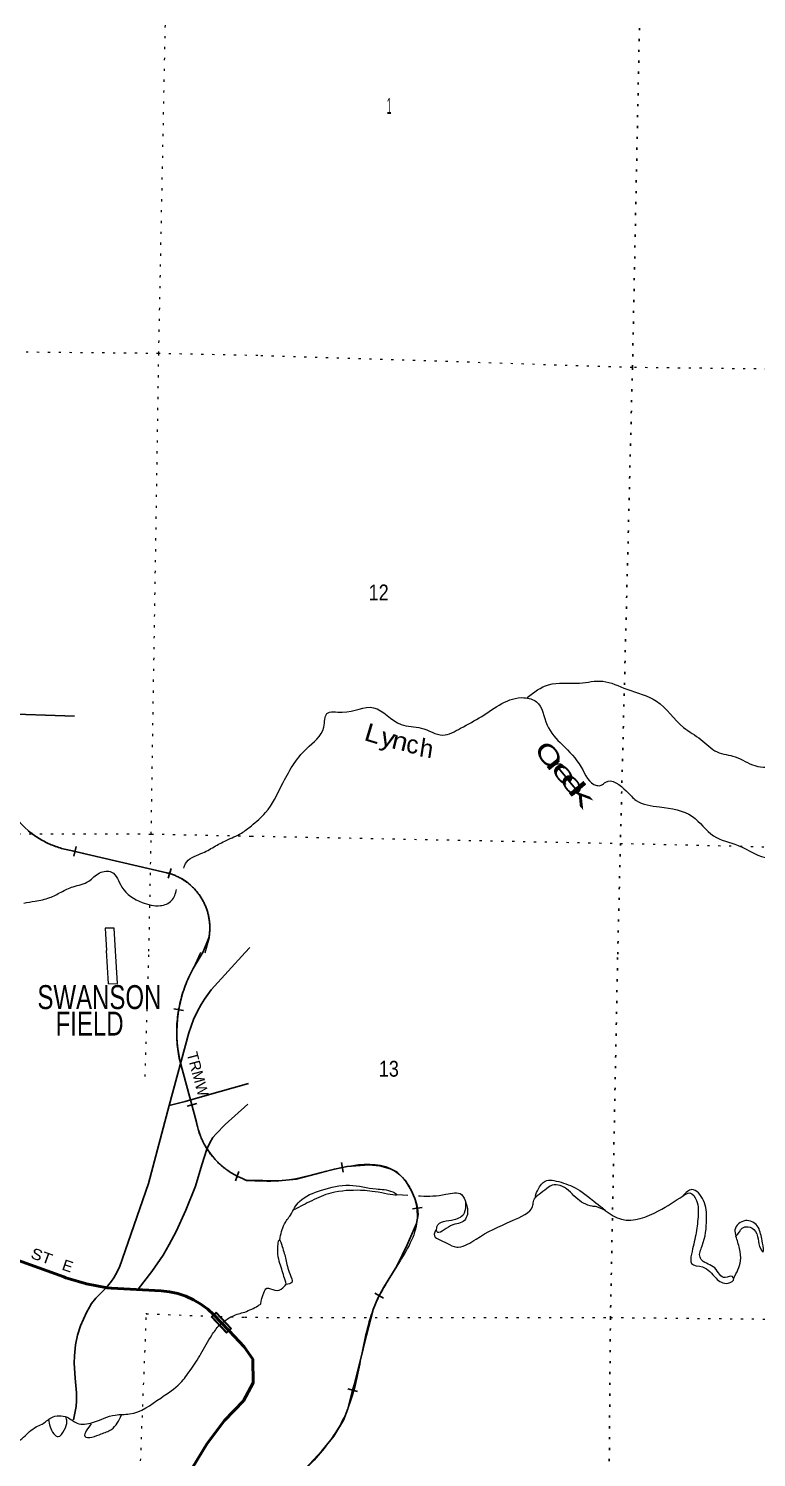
# Model space of a CAD drawing. Header units: feet. Extents: x -518066 to -250644, y -364975 to -177792.
# Drawn here: x -316370 to -308339, y -232508 to -216739 of the extents above; entities that cross this region are included whole.
import ezdxf
from ezdxf.enums import TextEntityAlignment as Align

# ---------------------------------------------------------------- set-up
doc = ezdxf.new("R2010")
doc.units = ezdxf.units.FT
doc.header["$LTSCALE"] = 80
doc.linetypes.add('DOTTED', pattern=[1.5, 0.3, -1.2])
for name, color, linetype, lineweight in [('26', 7, 'Continuous', 40), ('29', 7, 'Continuous', 25), ('34', 7, 'Continuous', 25), ('36', 7, 'Continuous', 13), ('39', 7, 'Continuous', 13), ('41', 7, 'Continuous', 13), ('6', 7, 'DOTTED', 25), ('61', 7, 'Continuous', 13), ('7', 7, 'DOTTED', 13)]:
    doc.layers.add(name, color=color, linetype=linetype, lineweight=lineweight)
doc.layers.add('27', color=7, linetype='Continuous')

msp = doc.modelspace()

# ---------------------------------------------------------------- linework, layer by layer
at = {"layer": '26'}
for p in [(-314328.23, -230929.85), (-313990.67, -231287.34)]:
    msp.add_line(p, (-314156.66, -231111.57), dxfattribs=at)
for points in [[(-314328.23, -230929.85), (-314393.48, -230870.58), (-314468.9, -230814.93), (-314549.72, -230767.46), (-314635.06, -230728.7), (-314723.98, -230699.07), (-314815.52, -230678.9), (-314908.66, -230668.41), (-315456.42, -230641.15), (-315501.79, -230635.51), (-315732.54, -230592.07), (-315932.48, -230532.22), (-315957.65, -230524.69), (-315982.48, -230515.76), (-316534.54, -230317.15), (-316557.31, -230308.96), (-316584.54, -230297.08), (-317533.44, -229882.8), (-317535.91, -229880.65)], [(-313998.86, -231882.85), (-313891.45, -231684.17), (-313895.79, -231422.08), (-313990.67, -231287.34)], [(-314565.87, -232625.16), (-314401.09, -232353.29), (-314208.79, -232100.12), (-313998.86, -231882.85)]]:
    msp.add_lwpolyline(points, dxfattribs=at)
at = {"layer": '29'}
for p, q in [((-316763.1, -224294.62), (-315863.84, -224326.74)), ((-313979.86, -226935.91), (-313930.04, -226880.2)), ((-313944.19, -228380.9), (-314424.66, -228518.29))]:
    msp.add_line(p, q, dxfattribs=at)
for points in [[(-313979.86, -226935.91), (-314353.8, -227346.79), (-314430.16, -227452.09), (-314465.24, -227509.9), (-314506.52, -227582.17), (-314549.86, -227675.08), (-314603.53, -227823.31)], [(-315368.14, -230407.29), (-315047.35, -229483.4), (-314817.96, -228625.38), (-314603.53, -227823.31)], [(-313951.41, -228610.99), (-314201.07, -228833.4), (-314300.13, -228936.64), (-314337.28, -228977.93), (-314370.3, -229035.75), (-314403.32, -229105.95), (-314456.98, -229279.38), (-314527.14, -229514.76), (-314634.46, -229779.05), (-314741.78, -230014.43), (-314820.18, -230158.96), (-314886.24, -230274.58), (-315010.07, -230456.28), (-315162.78, -230650.36)], [(-314424.66, -228518.29), (-314643.75, -228578.4), (-314817.96, -228625.38)], [(-315368.14, -230407.29), (-315410.92, -230492.39), (-315428.46, -230524.4), (-315455.58, -230561.72), (-315513.61, -230635.9)], [(-315513.61, -230635.9), (-315629.68, -230749.46), (-315675.07, -230809.33), (-315697.78, -230848.56), (-315732.87, -230908.44), (-315798.91, -231057.11), (-315829.86, -231158.27), (-315852.57, -231265.65), (-315864.94, -231385.4), (-315869.08, -231465.93), (-315856.69, -231633.17), (-315840.18, -231796.29), (-315841.2, -231885.07), (-315846.37, -231947.02), (-315874.44, -232092.41)]]:
    msp.add_lwpolyline(points, dxfattribs=at)
at = {"layer": '34', "lineweight": 13}
for p, q in [((-315887.5, -225810.94), (-314842.93, -226054.74)), ((-314379, -226773.17), (-314425.26, -226943.84)), ((-314553.64, -227114.21), (-314468.3, -226931.05)), ((-314517.86, -228806.37), (-314701.22, -228127.48))]:
    msp.add_line(p, q, dxfattribs=at)
at = {"layer": '34'}
for p, q in [((-315845.01, -225765.92), (-315870.15, -225873.63)), ((-314797.1, -226009.34), (-314829.17, -226115.2)), ((-314660.06, -227575.09), (-314768.89, -227555.33)), ((-314514.96, -228601.91), (-314621.75, -228630.75)), ((-312919.2, -229251.13), (-312897.3, -229359.55)), ((-314049.61, -229352.31), (-314085.7, -229456.87)), ((-312025.78, -229748.73), (-312135.53, -229762.53)), ((-312453.4, -230750.96), (-312549.51, -230696.2)), ((-312741.28, -231781.07), (-312848.11, -231752.41))]:
    msp.add_line(p, q, dxfattribs=at)
for points in [[(-316088.67, -225758.42), (-316104.86, -225752), (-316120.99, -225745.44), (-316137.08, -225738.44), (-316152.92, -225731.24), (-316168.64, -225723.79), (-316184.37, -225716.02), (-316199.79, -225707.92), (-316215.16, -225699.7), (-316230.33, -225691.09), (-316245.5, -225682.25), (-316260.32, -225673.19), (-316275.04, -225663.78), (-316289.63, -225654.2), (-316304.09, -225644.37), (-316318.24, -225634.21), (-316332.36, -225623.84), (-316346.24, -225613.25), (-316359.92, -225602.38), (-316373.33, -225591.32)], [(-314442.88, -226929.53), (-314380.07, -226772.94), (-314378.51, -226763.78), (-314376.87, -226753.01), (-314375.36, -226742.14), (-314374.09, -226731.28), (-314373.02, -226720.43), (-314372.11, -226709.46), (-314371.42, -226698.58), (-314370.85, -226687.67), (-314370.53, -226676.7), (-314370.43, -226665.8), (-314370.49, -226654.86), (-314370.7, -226643.94), (-314371.15, -226632.97), (-314371.75, -226622.08), (-314372.6, -226611.13), (-314373.6, -226600.27), (-314374.78, -226589.37), (-314376.17, -226578.55), (-314377.76, -226567.73), (-314379.5, -226556.94), (-314381.49, -226546.16), (-314383.6, -226535.41), (-314385.94, -226524.73), (-314388.41, -226514.08), (-314391.16, -226503.5), (-314394.04, -226492.93), (-314397.09, -226482.46), (-314400.32, -226472.01), (-314403.77, -226461.63), (-314407.41, -226451.27), (-314411.14, -226441.01), (-314415.16, -226430.82), (-314419.32, -226420.7), (-314423.62, -226410.63), (-314428.08, -226400.71), (-314432.82, -226390.77), (-314437.63, -226380.96), (-314442.68, -226371.27), (-314447.8, -226361.63), (-314453.2, -226352.05), (-314458.7, -226342.64), (-314464.35, -226333.32), (-314470.21, -226324.01), (-314476.24, -226314.92), (-314482.35, -226305.87), (-314488.7, -226296.96), (-314495.18, -226288.07), (-314501.77, -226279.42), (-314508.58, -226270.83), (-314515.49, -226262.36), (-314522.55, -226253.98), (-314529.78, -226245.81), (-314537.16, -226237.66), (-314544.65, -226229.7), (-314552.29, -226221.87), (-314560.05, -226214.21), (-314567.97, -226206.64), (-314575.96, -226199.19), (-314584.15, -226191.94), (-314592.43, -226184.81), (-314600.87, -226177.81), (-314609.41, -226170.93), (-314618.07, -226164.27), (-314626.82, -226157.72), (-314635.67, -226151.34), (-314644.69, -226145.11), (-314653.77, -226139.05), (-314662.99, -226133.1), (-314672.27, -226127.39), (-314681.72, -226121.76), (-314691.21, -226116.38), (-314700.81, -226111.1), (-314710.44, -226106.01), (-314720.24, -226101.07), (-314730.1, -226096.37), (-314740.01, -226091.79), (-314750.07, -226087.37), (-314760.12, -226083.14), (-314770.27, -226079.08), (-314780.55, -226075.25), (-314790.8, -226071.54), (-314801.16, -226068.02), (-314811.64, -226064.72), (-314822.09, -226061.55), (-314832.57, -226058.57), (-314843.19, -226055.81), (-315887.71, -225812.02), (-315903.8, -225809.33), (-315920.91, -225806.22), (-315938.03, -225802.79), (-315955.07, -225799.01), (-315972.12, -225794.91), (-315989.01, -225790.66), (-316005.86, -225785.96), (-316022.57, -225781), (-316039.27, -225775.82), (-316055.76, -225770.35), (-316072.29, -225764.47), (-316088.67, -225758.42)], [(-314591.73, -227185.59), (-314580.58, -227162.88), (-314568.83, -227140.2), (-314556.88, -227117.75), (-314554.62, -227113.71), (-314442.88, -226929.53)], [(-313965.4, -229450.03), (-313979.82, -229444.92), (-313989.9, -229439.95), (-314002.61, -229433.96), (-314015.84, -229427.49), (-314029.37, -229421.66), (-314042.74, -229415.61), (-314056.14, -229409.38), (-314069.34, -229402.85), (-314082.38, -229396.12), (-314095.42, -229389.11), (-314108.21, -229381.94), (-314120.96, -229374.59), (-314133.6, -229366.91), (-314146, -229359.06), (-314158.31, -229350.98), (-314170.5, -229342.74), (-314182.57, -229334.2), (-314194.43, -229325.55), (-314206.17, -229316.58), (-314217.72, -229307.5), (-314229.17, -229298.19), (-314240.39, -229288.68), (-314251.43, -229278.97), (-314262.36, -229269.13), (-314273.09, -229258.98), (-314283.68, -229248.71), (-314294.04, -229238.26), (-314304.26, -229227.66), (-314314.22, -229216.81), (-314324.04, -229205.82), (-314333.64, -229194.72), (-314343.08, -229183.42), (-314352.28, -229171.92), (-314361.32, -229160.22), (-314370.18, -229148.48), (-314378.77, -229136.48), (-314387.14, -229124.39), (-314395.38, -229112.16), (-314403.32, -229099.84), (-314411.08, -229087.23), (-314418.65, -229074.59), (-314425.9, -229061.81), (-314433.04, -229048.96), (-314439.92, -229035.85), (-314446.52, -229022.75), (-314452.91, -229009.53), (-314459.14, -228996.1), (-314465, -228982.62), (-314470.76, -228969.1), (-314476.18, -228955.41), (-314481.48, -228941.58), (-314486.43, -228927.79), (-314491.13, -228913.81), (-314495.66, -228899.81), (-314499.97, -228885.7), (-314503.89, -228871.53), (-314507.7, -228857.24), (-314511.23, -228842.94), (-314514.47, -228828.57), (-314517.44, -228814.21), (-314518.93, -228806.62), (-314702.29, -228127.74), (-314707.59, -228102.78), (-314712.27, -228077.85), (-314716.54, -228052.85), (-314720.55, -228027.63), (-314723.96, -228002.43), (-314726.91, -227977.28), (-314729.61, -227951.92), (-314731.71, -227926.58), (-314733.35, -227901.3), (-314734.59, -227875.77), (-314735.35, -227850.45), (-314735.82, -227825.06), (-314735.72, -227799.54), (-314735.13, -227774.21), (-314734.12, -227748.79), (-314732.79, -227723.45), (-314730.89, -227697.99), (-314728.63, -227672.75), (-314725.82, -227647.38), (-314722.66, -227622.24), (-314719.07, -227597), (-314714.98, -227571.96), (-314710.45, -227546.97), (-314705.6, -227522.05), (-314700.14, -227497.16), (-314694.38, -227472.34), (-314688.11, -227447.71), (-314681.55, -227423.17), (-314674.34, -227398.78), (-314666.82, -227374.49), (-314658.95, -227350.4), (-314650.63, -227326.37), (-314641.81, -227302.53), (-314632.54, -227278.73), (-314623.07, -227255.21), (-314612.96, -227231.83), (-314602.5, -227208.67), (-314591.73, -227185.59)], [(-313965.4, -229450.03), (-313785.11, -229452.27), (-313608.15, -229454.67), (-313417.69, -229436.58), (-313136.46, -229363.59), (-312996.39, -229325.09), (-312855.79, -229296.69), (-312616.01, -229277.48), (-312495.22, -229288.43), (-312375.56, -229321.3), (-312302.46, -229361.18), (-312216.56, -229448.28), (-312148.98, -229558.48), (-312106.87, -229650.39), (-312084.29, -229721.09), (-312079.82, -229756.64), (-312071.04, -229826.47), (-312090.26, -229926.61), (-312192.98, -230162.36), (-312308.06, -230395.44), (-312450.4, -230630.13), (-312517.86, -230748.53), (-312568.4, -230874.33), (-312642.13, -231159.07), (-312710.81, -231444.81), (-312778.24, -231708.14), (-312794.29, -231767.99), (-312848.73, -231970.89), (-312896.54, -232097.99), (-313002.01, -232274.23), (-313132.78, -232434.89), (-313314.88, -232631.1)]]:
    msp.add_lwpolyline(points, dxfattribs=at)
at = {"layer": '34', "lineweight": 13}
for centre, radius, start, end in [((-315731.74, -224824.11), 999.04, 200.0941, 261.03056), ((-314997.18, -226663.35), 627.86, 349.92696, 75.77818), ((-313279.04, -227817.23), 1455.63, 151.12043, 192.30617), ((-313689.93, -228649.09), 842.73, 190.7559, 251.28307)]:
    msp.add_arc(centre, radius, start, end, dxfattribs=at)
msp.add_spline([(-313962, -229448.76), (-313608.19, -229453.57), (-312855.94, -229295.6), (-312375.15, -229320.27), (-312148.01, -229557.96), (-312089.2, -229926.94), (-312307.09, -230395.97), (-312567.35, -230874.67), (-312709.74, -231445.07), (-312847.68, -231971.23), (-313131.95, -232435.61), (-313503.99, -232818.63), (-313737.53, -233033.85), (-314035.84, -233318.56)], degree=3, dxfattribs=at)
at = {"layer": '36'}
for p, q in [((-315487.84, -227280.29), (-315511.54, -226914.86)), ((-315388.24, -227276.36), (-315410.96, -226916.1)), ((-315487.84, -227280.29), (-315388.24, -227276.36))]:
    msp.add_line(p, q, dxfattribs=at)
msp.add_lwpolyline([(-315410.96, -226916.1), (-315427.2, -226667.36), (-315526.11, -226667.36), (-315511.54, -226914.86)], dxfattribs=at)
at = {"layer": '39'}
msp.add_line((-312302.67, -229604.4), (-312184.6, -229612.14), dxfattribs=at)
for points in [[(-310867.13, -224119.47), (-310634.44, -223980.38), (-310292.35, -223961.53), (-310032.68, -223941.41), (-309768.69, -224030.02), (-309441.04, -224161.87), (-309142.03, -224452.25), (-308951.1, -224583.99), (-308772.33, -224721.58), (-308572.15, -224777.01), (-308356.53, -224872.91), (-307814.94, -224824.97), (-307444.44, -224917.24), (-307277.12, -225016.42), (-307045.24, -224973.74), (-306782.46, -225012.02), (-306657.02, -224834.87), (-306487.25, -224905.92), (-306221.32, -224871.81), (-306008.33, -224752.37), (-305798.01, -224675.14), (-305774.6, -224593), (-305793.05, -224488.08), (-305753.21, -224384.06), (-305728.81, -224239.56), (-305571.61, -224215.84), (-305444.76, -224203.72), (-305318.04, -224072.88), (-305158.48, -224027.06), (-305108.4, -223911.12), (-305050.53, -223811.41), (-305054.11, -223656.41), (-304939.16, -223634.05), (-304879.07, -223775.84), (-304794.87, -223791.23), (-304649.16, -223731.11), (-304544.56, -223599.92), (-304443.96, -223595.44), (-304352.52, -223534.48), (-304425.72, -223458.9), (-304545.88, -223428.86), (-304451.76, -223325.68), (-304424.58, -223259.7), (-304353.28, -223200.44), (-304299.74, -223247.55), (-304253.76, -223264.36), (-304161.53, -223153.11), (-304053.44, -223056.18), (-303879.08, -222964.31), (-303696.08, -222834.34), (-303470.77, -222825.76), (-303345.61, -222793.5), (-303056.15, -222415.66), (-302943.53, -222413.38), (-302800.18, -222375.36), (-302755.16, -222325.75), (-302696.62, -222310.56), (-302673.43, -222242.5), (-302570.15, -222195.81), (-302329.19, -221960.09), (-302129.4, -221912.88), (-302008.67, -221906.71), (-301914.55, -221930.3), (-301836.22, -221935.54), (-301813.61, -221776.92), (-301707.01, -221774.55), (-301634.91, -221791.77), (-301611.14, -221687.5), (-301481.87, -221649.26), (-301375.31, -221522.13), (-301255.01, -221288.56), (-301138.21, -221149.52), (-301134.26, -221153.6), (-301162.57, -221036.46), (-301152.65, -220917.89), (-300976.83, -220733.48), (-300930.01, -220569.2), (-300840.99, -220534.36), (-300786.89, -220418.49), (-300669.07, -220341.84), (-300575.2, -220381.53), (-300467.33, -220298.68), (-300411.95, -220229.11), (-300293.01, -220208.82), (-300189.86, -220170.18), (-300116.13, -220211.57), (-299993.67, -220223.53), (-299921.09, -220210.57), (-299790.02, -220186.44), (-299661.38, -220188.44), (-299568.98, -220193.89)], [(-313911.76, -225536.88), (-313754.95, -225390.86), (-313575.22, -225085.77), (-313301.49, -224685.56), (-313112.76, -224447.02), (-313078.25, -224298.65), (-312909.12, -224283.16), (-312562.53, -224234.2), (-312259.83, -224417.99), (-312037.79, -224458.03), (-311799.27, -224535.8), (-311603.06, -224460.37), (-311369.77, -224329.16), (-310904.1, -224123.09), (-310766.07, -224167.49), (-310649.5, -224424.85), (-310480.04, -224642.78), (-310272.83, -224889.48), (-310101.1, -225091.35), (-310050.82, -225090.12), (-310002, -225054.66), (-309774.35, -225152.76), (-309665.42, -225257.08), (-309407.2, -225329.5), (-309044.94, -225433.71), (-308811.09, -225648.62), (-308541.33, -225753.42), (-308195.65, -225889.57), (-307981.45, -225820.46), (-307845.98, -225772.25), (-307605.92, -225848.41), (-307314.4, -225848.91), (-307191.97, -225862.88), (-307075.96, -225900.9), (-306913.76, -225814.88), (-306590.4, -225835.99), (-306356.16, -225771.21), (-306071.72, -225711.22), (-305721.24, -225670.38), (-305454, -225807.33), (-305130.31, -225935.1), (-304910.73, -226035.09), (-304747.3, -226126.16), (-304403.65, -226135.51), (-304145.61, -226346.78), (-303996.64, -226461.77), (-303724.87, -226439.83), (-303513.24, -226533.66), (-303266.37, -226688.4), (-303194.17, -226699.59), (-303140.67, -226621.94), (-303002.36, -226648.23), (-302748.55, -226617.96), (-302556.39, -226544.47), (-302434.83, -226612.76), (-302318.78, -226648.77), (-302229.83, -226744.72), (-301983.67, -226816.96), (-301680.98, -226873.97), (-301593.75, -226951.79), (-301497.23, -226951.27), (-301379.81, -227027.54), (-301241.9, -227092.63), (-301112.07, -227005.54), (-301003.75, -226894.53), (-300908.39, -226839.67), (-300741, -226679.27), (-300524.75, -226608.17), (-300319.83, -226490.62), (-300169.36, -226511.06), (-300033.35, -226428.65), (-299976.18, -226373.2), (-299873.83, -226384.85), (-299768.65, -226217.45), (-299682.16, -226087.99), (-299621.19, -226046.68), (-299536.48, -226029.89), (-299542.71, -225915.09), (-299481.3, -225845.62), (-299377.74, -225780.82), (-299260.08, -225714.23), (-299216.91, -225654.53), (-299130.93, -225557.26), (-299037.03, -225594.94), (-298982.22, -225561.58), (-298959.03, -225493.52), (-298837.89, -225461.19), (-298695.37, -225475.48), (-298599.21, -225370.32), (-298488.19, -225215.09), (-298373.37, -225200.77)], [(-314655.6, -226003.85), (-314639, -225954.05), (-314468, -225844.05), (-314323, -225769.05), (-314189, -225698.05), (-314021, -225617.05), (-313911.76, -225536.88)], [(-316423.91, -226390.39), (-316298, -226368.05), (-316137, -226330.05), (-316012, -226269.05), (-315878, -226210.05), (-315707, -226149.05), (-315587, -226056.05), (-315454, -226048.05), (-315341, -226214.05), (-315118, -226382.05), (-314916, -226418.05), (-314792, -226363.05), (-314737.3, -226239.17)], [(-311875.73, -229998.2), (-311895.12, -230045.54), (-311755.16, -230141.48), (-311644.91, -230186.81), (-311628.25, -230186.41), (-311432.72, -230098.22), (-311032.23, -229894.65), (-310809.32, -229737.71), (-310761.92, -229623.4), (-310759.88, -229621.41), (-310761.92, -229623.4), (-310730.73, -229521.02), (-310573.07, -229452.05), (-310368.43, -229518.41), (-310132.5, -229679.68), (-310008.7, -229781.51), (-310100.9, -229742.39), (-310151.16, -229735.88), (-310331.36, -229639.55), (-310503.17, -229507.07), (-310591.69, -229504.22), (-310672.72, -229557.81), (-310760.05, -229621.61)], [(-313481.07, -229835.27), (-313380.98, -229683.21), (-313136.24, -229558.69), (-312829.77, -229503.2), (-312534.31, -229544.25), (-312351.49, -229578.19), (-312307.46, -229604.77), (-312472.35, -229589.12), (-312707.56, -229560.73), (-313033.89, -229589.86), (-313246.04, -229674.42), (-313439.53, -229773.78)], [(-312068.54, -229619.75), (-312043.97, -229621.36), (-311766.05, -229603.85), (-311592.97, -229605.49), (-311543.56, -229698.56)], [(-309151.21, -229621.79), (-309050.44, -229550.99), (-308922.8, -229670.98), (-308888.59, -229878.66), (-308937.74, -230174.14), (-308961.09, -230298.74), (-308941.28, -230331.14), (-308799.21, -230417.04), (-308683.51, -230522.82), (-308602.89, -230511.5), (-308589.02, -230533.77), (-308651.91, -230585.52), (-308784.21, -230529.92), (-308933.95, -230405.7), (-309054.35, -230368.32), (-309055.35, -230263.62), (-309009.02, -230052.68), (-308982.94, -229853.61), (-309001.3, -229672.25), (-309072.95, -229589.03), (-309151.21, -229621.79)], [(-311543.56, -229698.56), (-311560.73, -229809.12), (-311674.16, -229882.54), (-311864.13, -229963.29), (-311864.64, -230015.63), (-311713.08, -229952.64), (-311559.52, -229891.68), (-311528.69, -229825.53), (-311543.56, -229698.56)], [(-310008.73, -229782.49), (-309826.5, -229879.87), (-309419.04, -229787.08), (-309147.91, -229619.47)], [(-313599.45, -230104.6), (-313546.41, -229931.29), (-313480.11, -229833.82)], [(-308564.36, -230066.94), (-308575.73, -229994.36), (-308460.04, -229894.79), (-308329.78, -229952.39), (-308280.83, -230093.78), (-308261.8, -230206.7), (-308264.15, -230240.9), (-308288.02, -230212.49), (-308321.1, -230095.41), (-308366.39, -229992.31), (-308452.64, -229961.3), (-308507.25, -229988.97), (-308527.69, -230020.99), (-308564.36, -230066.94)], [(-308588.93, -230528.82), (-308514.67, -230339.2), (-308525.42, -230202.2), (-308564.36, -230066.94)], [(-313526.7, -230595.83), (-313577.42, -230430.27), (-313619.76, -230230.56), (-313602.47, -230107.92), (-313572.96, -230178.66), (-313532.09, -230321.98), (-313485.39, -230487.51), (-313466.13, -230576.27), (-313528.73, -230597.83)], [(-313808.56, -230812.61), (-313775.17, -230690.12), (-313740.47, -230640.12), (-313652.13, -230663.1), (-313565.34, -230637.74), (-313530.76, -230599.82), (-313528.73, -230597.83)], [(-313985.27, -230905.04), (-313907.74, -230870.05), (-313840.99, -230836.46), (-313808.56, -230812.61)], [(-314267.85, -231047.71), (-314118.15, -230947.12), (-313985.27, -230905.04)], [(-317975.95, -232190.27), (-317723.72, -232200.28), (-317497.24, -232226.19), (-317294.54, -232233.6), (-317168.3, -232249.79), (-317060.4, -232281.77), (-316984.59, -232311.19), (-316906.84, -232344.67), (-316754.81, -232379.4), (-316604.24, -232381.92), (-316425.89, -232284.33), (-316287.44, -232171.99), (-316220.65, -232140.93), (-316121.06, -232070.18), (-315944.26, -232065.09), (-315834.9, -232129.27), (-315664.09, -232122.07), (-315413.7, -232039.77), (-315256.87, -232028.31), (-314912.54, -231853.04), (-314694.86, -231685.71), (-314586.09, -231546.74), (-314468.54, -231363.65), (-314348.62, -231158.49), (-314267.85, -231047.71)], [(-316148.94, -232087.56), (-316091.89, -232245.66), (-316044.25, -232278.64), (-315976.78, -232207.36), (-315947.02, -232109.3), (-315959.13, -232060.15)], [(-315678.38, -232135.91), (-315733.94, -232215.44), (-315750.98, -232273.48), (-315670.81, -232282.87), (-315569.83, -232248.35), (-315456.52, -232197.95), (-315343.28, -232039.06)]]:
    msp.add_spline(points, degree=3, dxfattribs=at)
at = {"layer": '6'}
for points in [[(-309592.87, -214933.41), (-309706.59, -220479.38), (-309839.78, -225731.27), (-309870.26, -226989.65)], [(-309870.26, -226989.65), (-309949.73, -230963.82), (-309993.52, -236306.47), (-310057.15, -241618.74), (-310131.95, -246838.29), (-310171.25, -252132.66), (-310278.82, -257410.28), (-310338.72, -261457.06)]]:
    msp.add_lwpolyline(points, dxfattribs=at)
at = {"layer": '61'}
for p, q in [((-314355.05, -230954.61), (-314300.13, -230903.54)), ((-314184.81, -231137.69), (-314355.05, -230954.61))]:
    msp.add_line(p, q, dxfattribs=at)
msp.add_lwpolyline([(-314343.75, -230955.02), (-314300.54, -230914.84), (-314141.19, -231086.2), (-314184.4, -231126.38)], close=True, dxfattribs=at)
msp.add_lwpolyline([(-314300.13, -230903.54), (-314129.89, -231086.62), (-314184.81, -231137.69)], dxfattribs=at)
at = {"layer": '7'}
for p, q in [((-315084.32, -228304.07), (-315042.31, -226921.27)), ((-314257.23, -230951.64), (-313986.19, -230961.63))]:
    msp.add_line(p, q, dxfattribs=at)
for points in [[(-315042.31, -226921.27), (-315016.79, -225627.71), (-314933.72, -220325.27), (-314825.15, -214908.31)], [(-313840.19, -220347.74), (-314933.72, -220325.27), (-320234.72, -220271.58), (-320741.31, -220254.81)], [(-288613.67, -220836.65), (-293907.87, -220738.46), (-299186.05, -220644.53), (-304502.27, -220539.96), (-309706.59, -220479.38), (-313840.19, -220347.74)], [(-321256.9, -225589.66), (-320324.35, -225618.26), (-315016.79, -225627.71), (-313913.13, -225650.25)], [(-313913.13, -225650.25), (-309839.78, -225731.27), (-304604.26, -225852.7), (-299291.71, -225935.08), (-293959.51, -226045.94), (-288633.28, -226152.68), (-283312.43, -225963.53), (-282522.37, -225967.46)], [(-315157.97, -233146.57), (-315069.59, -230923.17), (-315069.63, -230915.66)], [(-315071.58, -230923.15), (-315069.59, -230923.17), (-314351.09, -230948.35)], [(-313986.19, -230961.63), (-309949.73, -230963.82), (-304638.8, -231016.02), (-299373.73, -231230.85), (-294075.48, -231345.34), (-288672.45, -231446.72), (-283423.62, -231468.13), (-282589.83, -231416.96)]]:
    msp.add_lwpolyline(points, dxfattribs=at)

# ---------------------------------------------------------------- texts
at = {"layer": '27'}
for s, rotation, width, p in [('ST', 340.017, 1.15, (-316356.7, -230303.42)), ('E', 341.415, 1.05, (-316010.83, -230433.24))]:
    msp.add_text(s, height=120, rotation=rotation, dxfattribs=dict(at, width=width)).set_placement(p)
at = {"layer": '34'}
msp.add_text('TRMW', height=120, rotation=285.114, dxfattribs=at).set_placement((-314626.84, -228051.7))
at = {"layer": '36', "width": 0.75}
for s, p in [('SWANSON', (-316272.82, -227559.64)), ('FIELD', (-316072, -227851.93))]:
    msp.add_text(s, height=264, dxfattribs=at).set_placement(p)
at = {"layer": '41'}
for s, rotation, width, p in [('L', 343.374, 1.15, (-312597.93, -224613.36)), ('y', 344.943, 1.15, (-312427.82, -224660.35)), ('n', 346.617, 1.15, (-312292.79, -224698.13)), ('C', 307.185, 1.5, (-310714.74, -224810.02)), ('r', 308.551, 2, (-310621.07, -224928.02)), ('e', 310.047, 1.85, (-310529.36, -225019.46)), ('e', 310.156, 1.85, (-310435.42, -225136.01)), ('k', 310.619, 2.1, (-310341.61, -225256.83))]:
    msp.add_text(s, height=200, rotation=rotation, dxfattribs=dict(at, width=width)).set_placement(p, align=Align.CENTER)
for s, rotation, p in [('c', 354.806, (-312142.71, -224737.27)), ('h', 351.214, (-311993.34, -224781.68))]:
    msp.add_text(s, height=200, rotation=rotation, dxfattribs=at).set_placement(p, align=Align.CENTER)
at = {"layer": '7'}
for s, width, p in [('1', 0.4, (-312418.21, -217680.26)), ('12', 0.85, (-312617.92, -223049.48)), ('13', 0.85, (-312505.92, -228305.79))]:
    msp.add_text(s, height=175, dxfattribs=dict(at, width=width)).set_placement(p)

doc.saveas('drawing.dxf')
